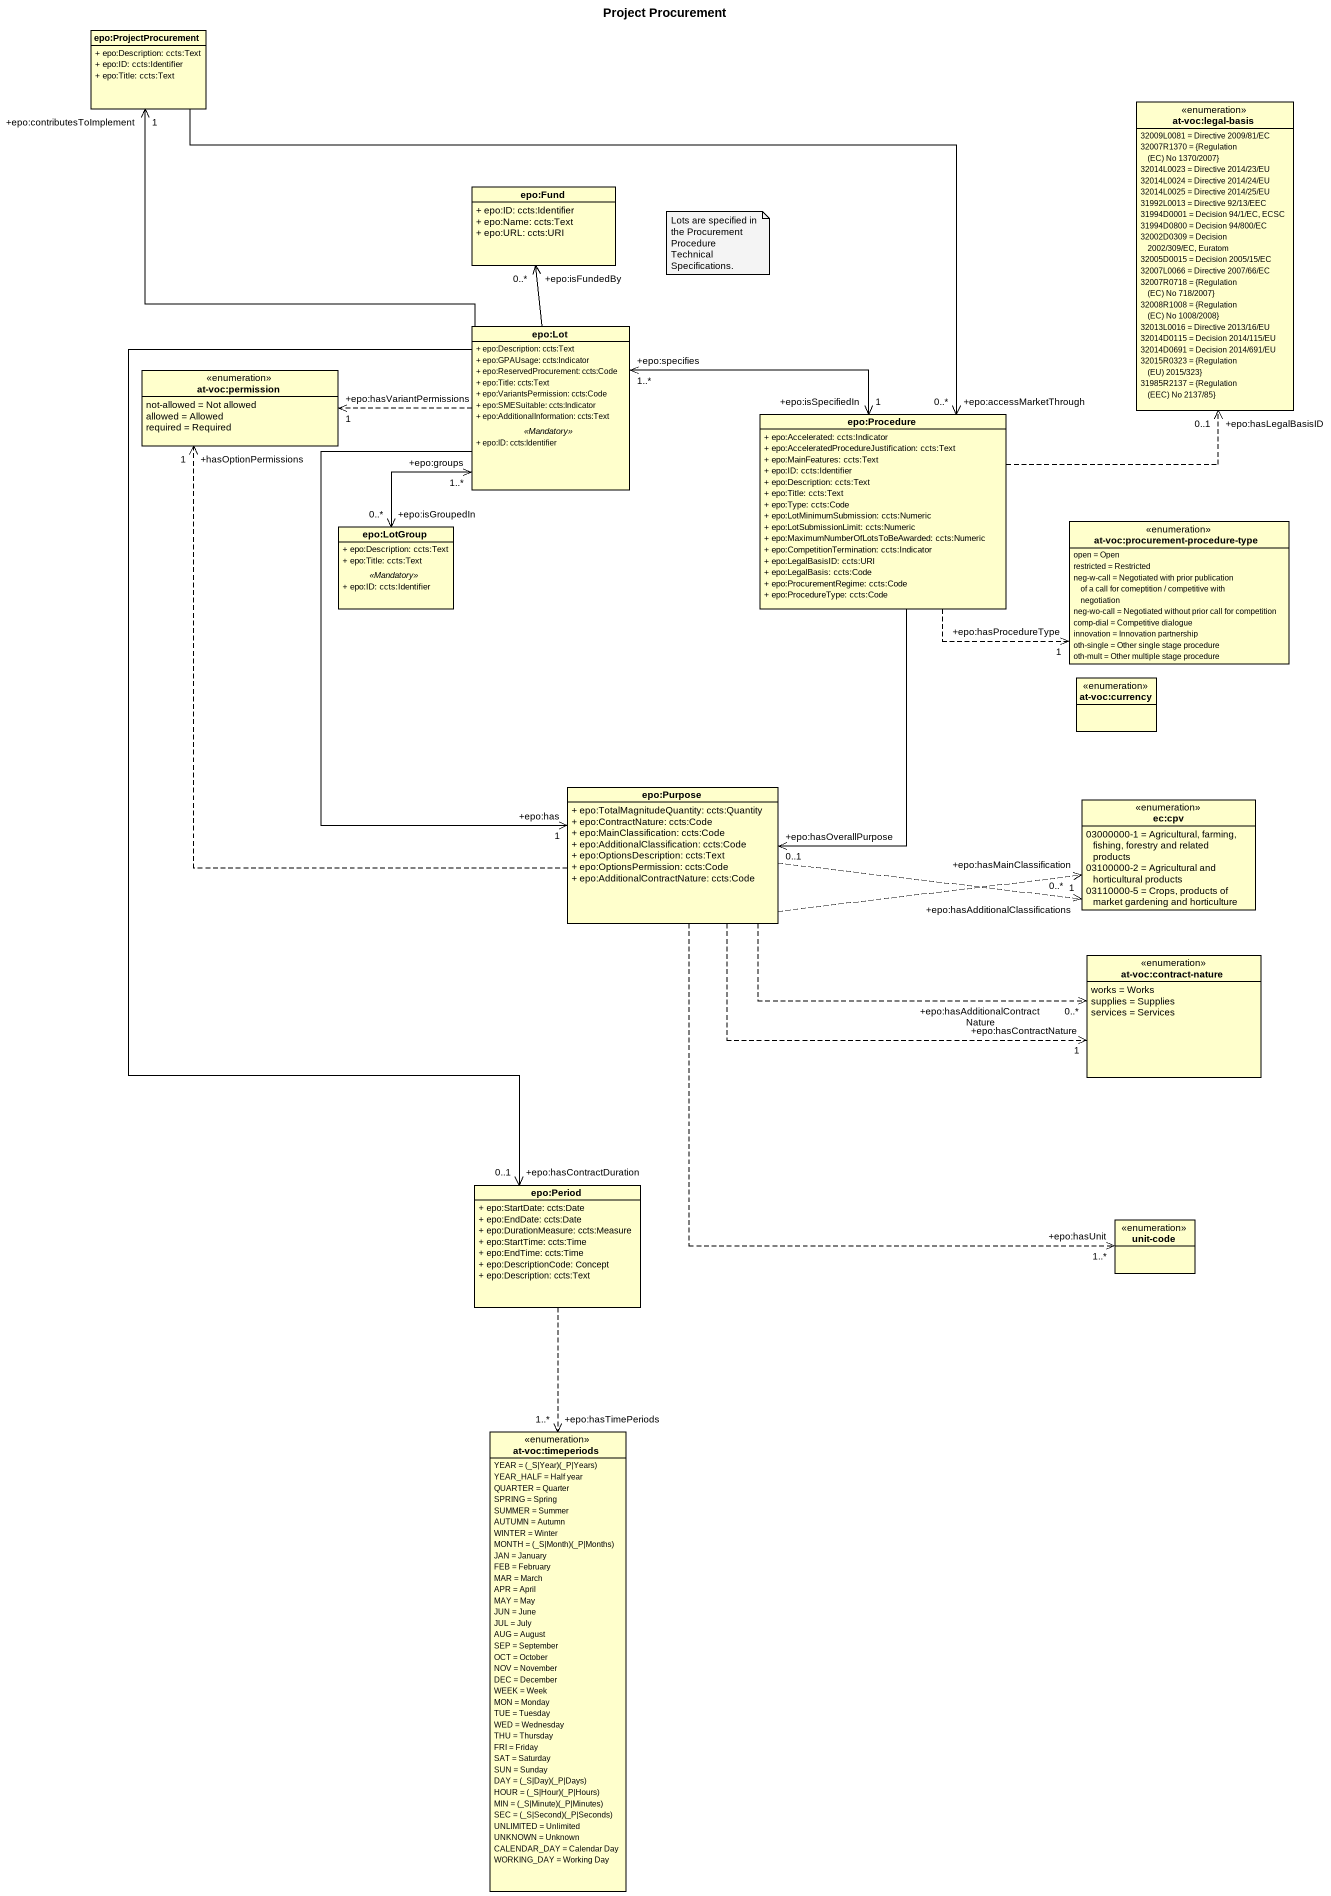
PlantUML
@startuml
title Project Procurement
hide circle
hide empty members
skinparam classAttributeIconSize 0
class "epo:ProjectProcurement" as epo_ProjectProcurement {
  + epo:Description: ccts:Text
  + epo:ID: ccts:Identifier
  + epo:Title: ccts:Text
}
enum "at-voc:legal-basis" as at_voc_legal_basis {
  32009L0081 = Directive 2009/81/EC
  {field} 32007R1370 = {Regulation (EC) No 1370/2007}
  32014L0023 = Directive 2014/23/EU
  32014L0024 = Directive 2014/24/EU
  32014L0025 = Directive 2014/25/EU
  31992L0013 = Directive 92/13/EEC
  31994D0001 = Decision 94/1/EC, ECSC
  31994D0800 = Decision 94/800/EC
  32002D0309 = Decision 2002/309/EC, Euratom
  32005D0015 = Decision 2005/15/EC
  32007L0066 = Directive 2007/66/EC
  {field} 32007R0718 = {Regulation (EC) No 718/2007}
  {field} 32008R1008 = {Regulation (EC) No 1008/2008}
  32013L0016 = Directive 2013/16/EU
  32014D0115 = Decision 2014/115/EU
  32014D0691 = Decision 2014/691/EU
  {field} 32015R0323 = {Regulation (EU) 2015/323}
  {field} 31985R2137 = {Regulation (EEC) No 2137/85}
}
class "epo:Fund" as epo_Fund {
  + epo:ID: ccts:Identifier
  + epo:Name: ccts:Text
  + epo:URL: ccts:URI
}
class "epo:Lot" as epo_Lot {
  + epo:Description: ccts:Text
  + epo:GPAUsage: ccts:Indicator
  + epo:ReservedProcurement: ccts:Code
  + epo:Title: ccts:Text
  + epo:VariantsPermission: ccts:Code
  + epo:SMESuitable: ccts:Indicator
  + epo:AdditionalInformation: ccts:Text
  .. <<Mandatory>> ..
  + epo:ID: ccts:Identifier
}
enum "at-voc:permission" as at_voc_permission {
  not-allowed = Not allowed
  allowed = Allowed
  required = Required
}
class "epo:Procedure" as epo_Procedure {
  + epo:Accelerated: ccts:Indicator
  + epo:AcceleratedProcedureJustification: ccts:Text
  + epo:MainFeatures: ccts:Text
  + epo:ID: ccts:Identifier
  + epo:Description: ccts:Text
  + epo:Title: ccts:Text
  + epo:Type: ccts:Code
  + epo:LotMinimumSubmission: ccts:Numeric
  + epo:LotSubmissionLimit: ccts:Numeric
  + epo:MaximumNumberOfLotsToBeAwarded: ccts:Numeric
  + epo:CompetitionTermination: ccts:Indicator
  + epo:LegalBasisID: ccts:URI
  + epo:LegalBasis: ccts:Code
  + epo:ProcurementRegime: ccts:Code
  + epo:ProcedureType: ccts:Code
}
class "epo:LotGroup" as epo_LotGroup {
  + epo:Description: ccts:Text
  + epo:Title: ccts:Text
  .. <<Mandatory>> ..
  + epo:ID: ccts:Identifier
}
enum "at-voc:procurement-procedure-type" as at_voc_procurement {
  open = Open
  restricted = Restricted
  neg-w-call = Negotiated with prior publication of a call for comeptition / competitive with negotiation
  neg-wo-call = Negotiated without prior call for competition
  comp-dial = Competitive dialogue
  innovation = Innovation partnership
  oth-single = Other single stage procedure
  oth-mult = Other multiple stage procedure
}
enum "at-voc:currency" as at_voc_currency
class "epo:Purpose" as epo_Purpose {
  + epo:TotalMagnitudeQuantity: ccts:Quantity
  + epo:ContractNature: ccts:Code
  + epo:MainClassification: ccts:Code
  + epo:AdditionalClassification: ccts:Code
  + epo:OptionsDescription: ccts:Text
  + epo:OptionsPermission: ccts:Code
  + epo:AdditionalContractNature: ccts:Code
}
enum "ec:cpv" as ec_cpv {
  03000000-1 = Agricultural, farming, fishing, forestry and related products
  03100000-2 = Agricultural and horticultural products
  03110000-5 = Crops, products of market gardening and horticulture
}
enum "at-voc:contract-nature" as at_voc_contract_nature {
  works = Works
  supplies = Supplies
  services = Services
}
class "epo:Period" as epo_Period {
  + epo:StartDate: ccts:Date
  + epo:EndDate: ccts:Date
  + epo:DurationMeasure: ccts:Measure
  + epo:StartTime: ccts:Time
  + epo:EndTime: ccts:Time
  + epo:DescriptionCode: Concept
  + epo:Description: ccts:Text
}
enum "unit-code" as unit_code
enum "at-voc:timeperiods" as at_voc_timeperiods {
  {field} YEAR = (_S|Year)(_P|Years)
  YEAR_HALF = Half year
  QUARTER = Quarter
  SPRING = Spring
  SUMMER = Summer
  AUTUMN = Autumn
  WINTER = Winter
  {field} MONTH = (_S|Month)(_P|Months)
  JAN = January
  FEB = February
  MAR = March
  APR = April
  MAY = May
  JUN = June
  JUL = July
  AUG = August
  SEP = September
  OCT = October
  NOV = November
  DEC = December
  WEEK = Week
  MON = Monday
  TUE = Tuesday
  WED = Wednesday
  THU = Thursday
  FRI = Friday
  SAT = Saturday
  SUN = Sunday
  {field} DAY = (_S|Day)(_P|Days)
  {field} HOUR = (_S|Hour)(_P|Hours)
  {field} MIN = (_S|Minute)(_P|Minutes)
  {field} SEC = (_S|Second)(_P|Seconds)
  UNLIMITED = Unlimited
  UNKNOWN = Unknown
  CALENDAR_DAY = Calendar Day
  WORKING_DAY = Working Day
}
epo_ProjectProcurement --> "+epo:accessMarketThrough\n0..*" epo_Procedure
epo_Lot -up-> "+epo:contributesToImplement\n1" epo_ProjectProcurement
epo_Lot -up-> "+epo:isFundedBy\n0..*" epo_Fund
epo_Lot .left.> "+epo:hasVariantPermissions\n1" at_voc_permission
epo_Lot "+epo:groups\n1..*" <--> "+epo:isGroupedIn\n0..*" epo_LotGroup
epo_Lot --> "+epo:has\n1" epo_Purpose
epo_Lot --> "+epo:hasContractDuration\n0..1" epo_Period
epo_Procedure .up.> "+epo:hasLegalBasisID\n0..1" at_voc_legal_basis
epo_Procedure "+epo:isSpecifiedIn\n1" <-left-> "+epo:specifies\n1..*" epo_Lot
epo_Procedure .right.> "+epo:hasProcedureType\n1" at_voc_procurement
epo_Procedure --> "+epo:hasOverallPurpose\n0..1" epo_Purpose
epo_Purpose .up.> "+hasOptionPermissions\n1" at_voc_permission
epo_Purpose .right.> "+epo:hasMainClassification\n1" ec_cpv
epo_Purpose .right.> "+epo:hasAdditionalClassifications\n0..*" ec_cpv
epo_Purpose .right.> "+epo:hasContractNature\n1" at_voc_contract_nature
epo_Purpose .right.> "+epo:hasAdditionalContractNature\n0..*" at_voc_contract_nature
epo_Purpose ..> "+epo:hasUnit\n1..*" unit_code
epo_Period ..> "+epo:hasTimePeriods\n1..*" at_voc_timeperiods
note as N1
  Lots are specified in the Procurement Procedure Technical Specifications.
end note
@enduml
